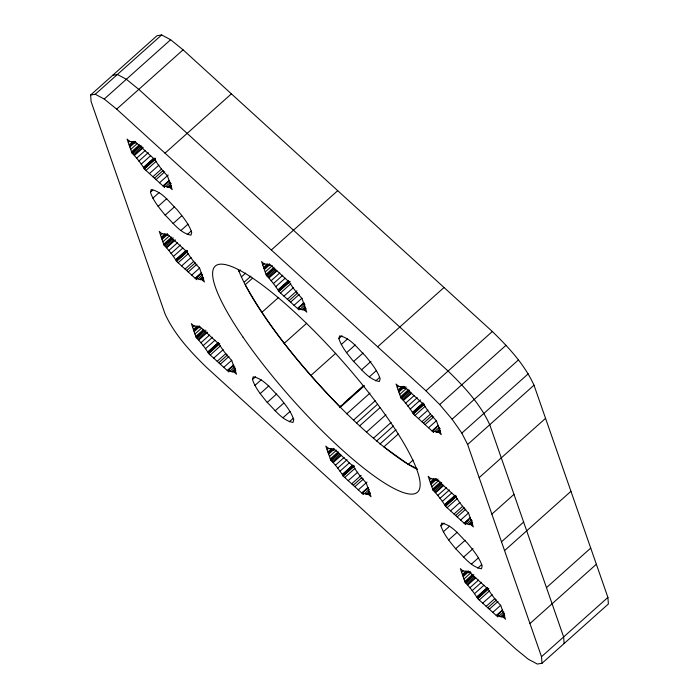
<?xml version="1.0" encoding="UTF-8"?>
<svg xmlns="http://www.w3.org/2000/svg" width="699" height="699" viewBox="0 0 699 699"><rect width="100%" height="100%" fill="white"/><g stroke="black" fill="none" stroke-linecap="round" stroke-linejoin="round"><path stroke-width="1.05" d="M150.425 192.251L151.194 189.525C162.203 191.631 169.263 202.238 176.978 209.551C182.666 216.611 188.835 223.697 191.718 232.452L190.949 235.179C179.94 233.073 172.871 222.465 165.156 215.152C159.468 208.092 153.308 201.006 150.425 192.251L152.793 190.128M252.47 379.522L253.239 376.796C264.248 378.902 271.317 389.5 279.032 396.822C284.72 403.882 290.88 410.968 293.763 419.723L292.995 422.449C281.985 420.335 274.925 409.736 267.21 402.423C261.522 395.354 255.353 388.277 252.47 379.522L255.633 376.691M338.858 338.587L339.627 335.861C350.636 337.975 357.696 348.574 365.411 355.887C371.099 362.956 377.268 370.033 380.151 378.797L379.382 381.523C368.373 379.408 361.304 368.81 353.589 361.488C347.901 354.428 341.741 347.351 338.858 338.587L342.021 335.765M440.903 525.858L441.672 523.132C452.681 525.246 459.75 535.845 467.465 543.158C473.153 550.227 479.313 557.304 482.196 566.059L481.428 568.785C470.418 566.679 463.358 556.081 455.643 548.759C449.955 541.699 443.786 534.613 440.903 525.858L444.066 523.035M90.617 95.02L157.004 35.719L161.661 34.95L170.626 39.738L183.077 49.839L492.349 331.509C508.566 347.333 524.503 364.362 534.001 385.193L607.903 597.409L608.383 603.98L541.996 663.281L537.339 664.05L528.374 659.262L515.923 649.161L206.651 367.491C190.434 351.667 174.497 334.638 164.999 313.807L91.097 101.591L90.617 95.02L95.265 94.251L161.661 34.95M95.265 94.251L104.23 99.04L170.626 39.738M104.23 99.04L116.681 109.14L183.077 49.839M128.284 142.509L129.865 141.102M129.105 144.894L133.063 141.364M129.49 145.969L134.225 141.731M129.865 147.052L135.396 142.107M130.687 149.429L137.013 143.784M131.517 151.805L139.424 144.754M169.446 180.569L163.916 185.515L164.562 187.367L144.387 168.992C141.032 163.269 136.558 157.721 131.893 152.889L139.8 145.829M132.321 153.273L141.015 145.506M133.247 154.121L141.941 146.353M134.173 154.968L142.08 147.908M134.592 155.353L143.286 147.585M136.593 158.192L145.287 150.434M138.804 161.137L148.284 152.67M141.198 164.134L150.678 155.659M143.749 167.14L153.23 158.673M143.845 167.437L154.121 158.254M144.064 168.066L155.134 158.184M144.291 168.704L155.353 158.822M144.387 168.992L155.458 159.11M165.008 153.151L231.395 93.849M145.969 170.434L156.244 161.251M149.429 173.588L158.918 165.113M152.898 176.742L161.591 168.983M154.479 178.184L163.173 170.416M156.052 179.617L164.746 171.849M159.521 182.771L168.214 175.003M162.981 185.934L169.307 180.281M164.02 185.803L169.551 180.858M163.916 185.515L165.759 186.502L170.504 182.264M152.836 198.193L159.154 192.54M165.759 186.502L167.323 187.114L171.281 183.584M167.323 187.114L168.59 187.341L170.958 185.218M168.59 187.341L171.115 185.759M169.962 187.559L171.535 186.144M158.114 206.354L166.808 198.595M165.156 215.152L174.645 206.677M160.464 234.855L162.046 233.44M173.072 223.54L181.766 215.773M161.294 237.232L165.244 233.702M161.67 238.315L165.619 234.785M162.046 239.399L167.577 234.453M162.876 241.775L169.193 236.131M163.697 244.152L171.605 237.092M201.627 272.916L196.096 277.861L196.742 279.714L176.567 261.339C173.212 255.616 168.739 250.059 164.073 245.235L171.98 238.176M180.945 230.478L188.057 224.117M164.501 245.62L173.195 237.852M165.427 246.467L173.326 239.407M166.353 247.306L174.261 240.246M166.773 247.691L175.466 239.932M168.774 250.539L177.467 242.771M187.262 234.558L191.22 231.028M170.984 253.484L180.464 245.008M173.378 256.481L182.867 248.005M175.93 259.486L186.205 250.312M176.026 259.775L186.301 250.6M176.253 260.412L187.315 250.53M176.471 261.05L187.533 251.168M176.567 261.339L187.638 251.457M178.149 262.772L188.424 253.597M181.618 265.935L191.098 257.459M185.078 269.089L193.772 261.321M186.659 270.522L195.353 262.763M188.232 271.963L196.926 264.196M191.701 275.118L199.599 268.058M195.17 278.272L201.487 272.627M196.201 278.15L201.731 273.204M196.096 277.861L197.939 278.849L202.684 274.611M197.939 278.849L199.503 279.46L202.666 276.638M199.503 279.46L200.77 279.687L203.147 277.564M200.77 279.687L203.295 278.106M202.142 279.897L203.724 278.49M238.909 271.387L240.517 269.954M271.326 249.98L337.713 190.678M241.688 276.647L245.707 273.056M192.557 327.088L194.139 325.682M262.798 265.052L264.379 263.645M244.467 281.907L250.906 276.149M193.387 329.465L197.336 325.935M263.628 267.437L267.577 263.907M193.763 330.548L198.507 326.311M252.461 278.281L245.218 284.746C270.426 330.033 304.275 369.762 340.055 406.984L364.196 385.42M264.004 268.512L268.748 264.283M194.139 331.632L199.669 326.686M264.379 269.596L269.124 265.358M194.969 334.008L201.295 328.364M265.209 271.972L272.322 265.62M195.799 336.385L203.697 329.325M266.039 274.358L273.938 267.298M233.728 365.149L228.189 370.094L228.835 371.947L208.669 353.572C205.305 347.849 200.831 342.3 196.174 337.468L204.073 330.409M196.594 337.853L205.288 330.085M303.969 303.113L298.438 308.058L299.076 309.91L278.91 291.544C275.546 285.812 271.072 280.264 266.415 275.432L274.314 268.372M266.835 275.817L274.742 268.757M197.52 338.7L206.214 330.933M267.761 276.664L275.668 269.604M198.446 339.548L206.354 332.488M198.874 339.932L207.568 332.165M268.696 277.512L276.594 270.452M269.115 277.896L277.014 270.836M200.866 342.772L209.56 335.013M271.107 280.745L279.801 272.977M203.077 345.717L212.566 337.241M273.318 283.68L282.807 275.214M205.471 348.714L214.96 340.238M275.721 286.677L285.201 278.211M208.022 351.719L218.298 342.545M208.127 352.016L218.394 342.833M278.263 289.692L288.538 280.509M278.368 289.98L288.643 280.797M208.346 352.646L218.621 343.471M278.586 290.618L288.862 281.435M208.564 353.283L219.635 343.401M208.669 353.572L219.731 343.69M278.805 291.247L289.875 281.365M278.91 291.544L289.971 281.653M210.242 355.013L220.517 345.83M280.482 292.977L290.758 283.794M261.793 312.427L278.691 297.337M213.711 358.168L223.191 349.692M283.951 296.131L293.44 287.665M217.179 361.322L225.873 353.563M287.42 299.286L296.9 290.819M218.752 362.764L227.446 354.996M288.993 300.727L297.687 292.96M220.325 364.196L229.019 356.429M290.574 302.16L299.268 294.393M223.794 367.351L231.701 360.291M294.034 305.314L301.942 298.255M227.262 370.514L233.588 364.861M297.503 308.477L303.829 302.824M228.293 370.383L233.824 365.437M300.902 306.232L304.065 303.41M228.189 370.094L230.041 371.082L234.777 366.844M298.438 308.058L300.282 309.045L305.017 304.816M230.041 371.082L231.605 371.693L235.554 368.163M300.282 309.045L301.846 309.657L305.009 306.835M231.605 371.693L232.872 371.92L235.24 369.797M232.872 371.92L235.397 370.339M301.846 309.657L303.113 309.884L305.48 307.77M234.235 372.139L235.816 370.723M303.113 309.884L305.638 308.303M304.476 310.103L306.057 308.687M284.17 343.366L306.704 323.244M254.882 385.455L261.208 379.81M260.159 393.624L268.853 385.857M267.21 402.423L276.69 393.948M341.269 344.528L347.586 338.884M310.775 375.564L335.721 353.275M275.118 410.811L283.811 403.043M346.547 352.698L355.241 344.93M282.99 417.74L290.111 411.388M353.589 361.488L363.078 353.021M289.316 421.829L293.265 418.299M377.635 346.8L444.022 287.499M361.505 369.876L370.986 361.409M369.378 376.813L376.49 370.461M339.932 406.704L341.54 405.271M343.952 403.113L363.27 385.865M339.88 407.639L364.022 386.075M375.695 380.903L379.653 377.373M346.678 413.904L370.016 393.056M353.476 420.169L375.206 400.763M356.639 422.947L377.565 404.258M327.062 449.588L328.644 448.173M397.285 387.508L398.867 386.093M327.892 451.965L331.842 448.435M398.115 389.885L402.065 386.355M328.268 453.048L333.004 448.81M398.491 390.968L403.236 386.73M359.802 425.735L379.924 407.762M328.644 454.132L333.388 449.894M398.867 392.043L403.611 387.814M438.456 425.569L432.917 430.505L433.563 432.358L413.397 413.991C410.033 408.26 405.56 402.711 400.903 397.888L396.08 384.048L398.779 386.503L400.99 386.564L404.398 388.163L405.979 386.748M329.474 456.508L336.586 450.156M399.697 394.428L406.809 388.067M330.295 458.885L338.202 451.825M400.527 396.805L408.426 389.745M368.224 487.649L362.694 492.585L363.34 494.438L343.174 476.071C339.81 470.348 335.337 464.791 330.679 459.968L338.578 452.908M400.903 397.888L409.597 390.121M331.099 460.353L338.998 453.293M401.322 398.273L409.23 391.213M332.025 461.2L339.932 454.14M402.248 399.112L410.156 392.052M332.951 462.039L340.859 454.979M366.599 431.999L385.918 414.743M403.174 399.959L411.082 392.899M333.371 462.423L341.278 455.364M403.603 400.344L411.501 393.284M335.371 465.272L344.065 457.504M405.595 403.192L414.289 395.424M337.582 468.216L347.062 459.741M407.805 406.136L417.294 397.661M116.681 109.14L425.962 390.811L492.349 331.509M373.397 438.264L391.099 422.449M339.976 471.213L349.465 462.738M410.199 409.125L420.475 399.95M376.56 441.043L393.458 425.953M342.527 474.219L352.803 465.045M342.624 474.507L352.899 465.333M412.751 412.139L423.026 402.956M412.847 412.427L423.122 403.253M342.851 475.145L353.126 465.971M413.074 413.065L423.349 403.882M343.069 475.783L354.131 465.901M343.174 476.071L354.236 466.189M413.292 413.703L423.568 404.52M413.397 413.991L424.459 404.109M379.898 444.083L395.992 429.71M344.747 477.504L355.022 468.33M414.97 415.424L425.245 406.25M398.36 433.957L383.873 446.897L408.295 464.372L417.05 468.583M348.216 480.667L357.696 472.192M418.439 418.579L427.919 410.112M425.962 390.811L439.68 404.546L506.067 345.245M351.676 483.822L361.165 475.346M421.908 421.742L430.601 413.974M353.257 485.255L361.951 477.487M423.48 423.175L432.174 415.407M354.83 486.696L363.524 478.929M425.053 424.608L433.747 416.849M358.299 489.85L366.992 482.083M428.522 427.771L436.429 420.711M361.767 493.005L368.085 487.36M431.991 430.925L438.317 425.28M365.961 490.051L368.329 487.937M433.022 430.794L436.185 427.971M362.694 492.585L364.537 493.581L369.282 489.344M432.917 430.505L434.769 431.501L439.505 427.264M364.537 493.581L366.101 494.193L369.264 491.371M434.769 431.501L436.333 432.113L440.283 428.583M366.101 494.193L367.368 494.411L369.745 492.297M541.996 663.281L541.507 656.711L467.614 444.494L461.838 433.109L452.087 419.217L518.475 359.915M436.333 432.113L437.591 432.332L439.968 430.217M367.368 494.411L369.893 492.839M368.74 494.63L370.321 493.223M437.591 432.332L440.125 430.759M438.963 432.55L440.545 431.134M408.295 464.372L413.118 460.064M461.838 433.109L528.234 373.808M467.614 444.494L534.001 385.193M429.396 479.785L430.977 478.378M430.226 482.161L434.175 478.632M430.601 483.245L435.346 479.007M430.977 484.328L435.722 480.091M470.567 517.845L465.036 522.791L465.674 524.643L445.508 506.268C442.152 500.545 437.679 494.997 433.013 490.165L428.19 476.325L430.89 478.789L433.1 478.841L436.517 480.44L438.098 479.033M431.807 486.705L438.92 480.353M432.637 489.082L440.536 482.022M433.013 490.165L441.707 482.397M433.432 490.549L441.34 483.49M434.359 491.397L442.266 484.337M435.294 492.245L443.192 485.185M435.713 492.629L443.612 485.569M437.705 495.469L446.399 487.71M439.916 498.413L449.405 489.938M442.318 501.41L451.799 492.935M444.861 504.416L455.136 495.241M444.966 504.713L455.241 495.53M445.184 505.342L455.46 496.168M445.403 505.98L456.473 496.098M445.508 506.268L456.569 496.386M479.156 477.653L545.543 418.352M447.08 507.71L457.356 498.527M450.549 510.864L460.038 502.389M454.018 514.018L462.712 506.259M455.591 515.46L464.285 507.692M457.172 516.893L465.866 509.125M443.315 531.799L449.64 526.155M460.632 520.047L468.54 512.987M464.101 523.21L470.427 517.557M465.132 523.079L468.295 520.257M448.592 539.969L457.286 532.201M465.036 522.791L466.88 523.778L471.624 519.54M466.88 523.778L468.444 524.39L472.393 520.86M468.444 524.39L469.711 524.617L472.078 522.494M469.711 524.617L472.236 523.035M471.074 524.835L472.655 523.42M491.86 514.132L513.992 494.359M455.643 548.759L465.123 540.292M463.551 557.147L473.04 548.671M461.567 572.088L463.14 570.672M471.432 564.084L478.544 557.732M462.389 574.464L466.347 570.934M462.764 575.548L467.509 571.31M501.498 541.812L523.63 522.048M463.149 576.623L467.884 572.394M502.73 610.148L497.199 615.085L497.845 616.937L477.67 598.571C474.315 592.839 469.842 587.291 465.176 582.468L460.361 568.628L463.061 571.083L465.272 571.144L468.68 572.743L470.261 571.328M463.97 579.008L471.082 572.647M477.749 568.173L481.698 564.643M464.8 581.385L472.707 574.325M465.176 582.468L473.87 574.7M465.595 582.852L473.503 575.793M466.53 583.691L474.429 576.631M504.564 550.602L570.952 491.301M467.456 584.539L475.355 577.479M467.876 584.923L475.783 577.863M469.877 587.772L478.57 580.004M472.087 590.707L481.567 582.241M474.481 593.704L483.961 585.238M477.024 596.719L487.299 587.536M477.129 597.007L487.404 587.833M477.347 597.645L487.622 588.462M477.574 598.283L488.636 588.392M477.67 598.571L488.741 588.689M479.252 600.004L489.527 590.83M482.712 603.158L492.201 594.692M486.181 606.321L494.875 598.554M487.753 607.754L496.447 599.987M489.335 609.187L498.029 601.42M492.804 612.35L500.702 605.29M496.264 615.504L502.59 609.86M497.295 615.373L500.458 612.551M497.199 615.085L499.042 616.081L503.787 611.843M499.042 616.081L500.606 616.684L504.556 613.163M500.606 616.684L501.873 616.911L504.241 614.797M501.873 616.911L504.398 615.33M503.236 617.13L504.818 615.714M546.469 587.632L590.725 548.095M529.964 623.552L596.352 564.25M541.507 656.711L607.903 597.409M112.749 75.256L117.397 74.487L126.362 79.275L138.813 89.376L448.094 371.047C464.311 386.87 480.239 403.9 489.737 424.73L563.639 636.938L564.128 643.517M169.534 187.175L172.234 189.63L167.419 175.79C162.753 170.967 158.28 165.41 154.925 159.687L134.75 141.32L135.396 143.164L131.989 141.565L129.778 141.513L127.078 139.049L131.893 152.889M304.056 309.718L306.756 312.173L301.933 298.333C297.276 293.51 292.802 287.962 289.438 282.23L269.272 263.864L269.919 265.716L266.502 264.108L264.292 264.056L261.592 261.592L266.415 275.432M438.544 432.165L441.244 434.621L436.421 420.789C431.764 415.957 427.29 410.409 423.926 404.677L403.76 386.311L404.398 388.163M201.714 279.513L204.414 281.977L199.599 268.136C194.934 263.313 190.46 257.756 187.105 252.033L166.93 233.658L167.577 235.511L164.169 233.912L161.958 233.85L159.258 231.395L164.073 245.235M470.654 524.451L473.354 526.906L468.531 513.066C463.874 508.243 459.4 502.686 456.036 496.963L435.87 478.588L436.517 480.44M233.816 371.754L236.515 374.21L231.692 360.369C227.035 355.546 222.562 349.989 219.198 344.266L199.032 325.891L199.669 327.744L196.262 326.145L194.051 326.092L191.351 323.628L196.174 337.468M368.312 494.245L371.012 496.709L366.197 482.869C361.532 478.037 357.058 472.489 353.703 466.766L333.528 448.391L334.174 450.243L330.767 448.644L328.556 448.583L325.856 446.128L330.679 459.968M502.817 616.745L505.517 619.2L500.702 605.36C496.037 600.537 491.563 594.989 488.208 589.257L468.033 570.891L468.68 572.743M439.68 404.546L452.087 419.217M417.286 469.405A151.657 31.438 48.2 0 1 315.59 380.964A151.657 31.438 48.2 0 1 238.315 269.508M243.077 337.215A151.657 31.438 48.2 0 0 416.552 492.891A151.657 31.438 48.2 0 0 289.403 307.377A151.657 31.438 48.2 0 0 243.077 337.215"/></g></svg>
